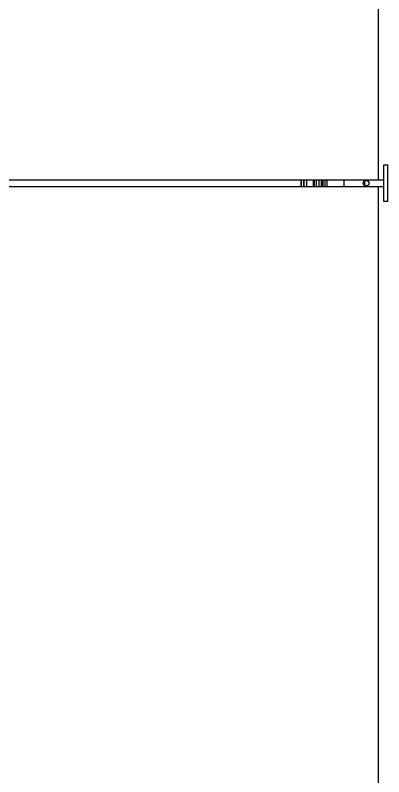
# Model space of a CAD drawing. Header units: feet. Extents: x 1518 to 2565, y 62 to 679.
# Drawn here: x 2166.02 to 2186.42, y 571.12 to 613.26 of the extents above; entities that cross this region are included whole.
import ezdxf

# ---------------------------------------------------------------- set-up
doc = ezdxf.new("R2010")
doc.units = ezdxf.units.FT
doc.header["$LTSCALE"] = 50
doc.header["$MEASUREMENT"] = 0

# ---------------------------------------------------------------- blocks, each defined once
blk = doc.blocks.new('Z1')
at = {"color": 1, "linetype": 'Continuous'}
for p, q in [((52.365, 137.185), (52.365, 137.56)), ((52.367, 137.56), (52.367, 137.185)), ((52.493, 137.56), (52.493, 137.185)), ((52.527, 137.185), (52.527, 137.56)), ((52.655, 137.56), (52.655, 137.185)), ((53.038, 137.185), (53.038, 137.56)), ((53.087, 137.56), (53.087, 137.185)), ((53.212, 137.185), (53.212, 137.56)), ((53.34, 137.56), (53.34, 137.185)), ((53.489, 137.185), (53.489, 137.56)), ((53.538, 137.56), (53.538, 137.185)), ((53.558, 137.56), (53.558, 137.185)), ((53.685, 137.185), (53.685, 137.56)), ((53.804, 137.185), (53.804, 137.56)), ((54.724, 137.56), (54.724, 137.185)), ((56.64, 137.56), (56.931, 137.56))]:
    blk.add_line(p, q, dxfattribs=at)
for points in [[(56.931, 203.06), (56.64, 203.06), (18.191, 203.06), (18.191, 137.56), (56.64, 137.56), (56.64, 203.06)], [(57.137, 138.393), (57.137, 136.373), (56.931, 136.373), (56.931, 138.393), (57.137, 138.393), (57.18, 138.393)], [(56.931, 137.185), (56.64, 137.185), (18.191, 137.185), (18.191, 71.685), (56.64, 71.685), (56.64, 137.185)]]:
    blk.add_lwpolyline(points, dxfattribs=at)
blk.add_circle((55.958, 137.383), 0.156, dxfattribs=at)
blk.add_arc((56.017, 137.383), 0.157, 101.556, 258.444, dxfattribs=at)

msp = doc.modelspace()

# ---------------------------------------------------------------- block references
msp.add_blockref('Z1', (2129.486, 466.586))

doc.saveas('drawing.dxf')
